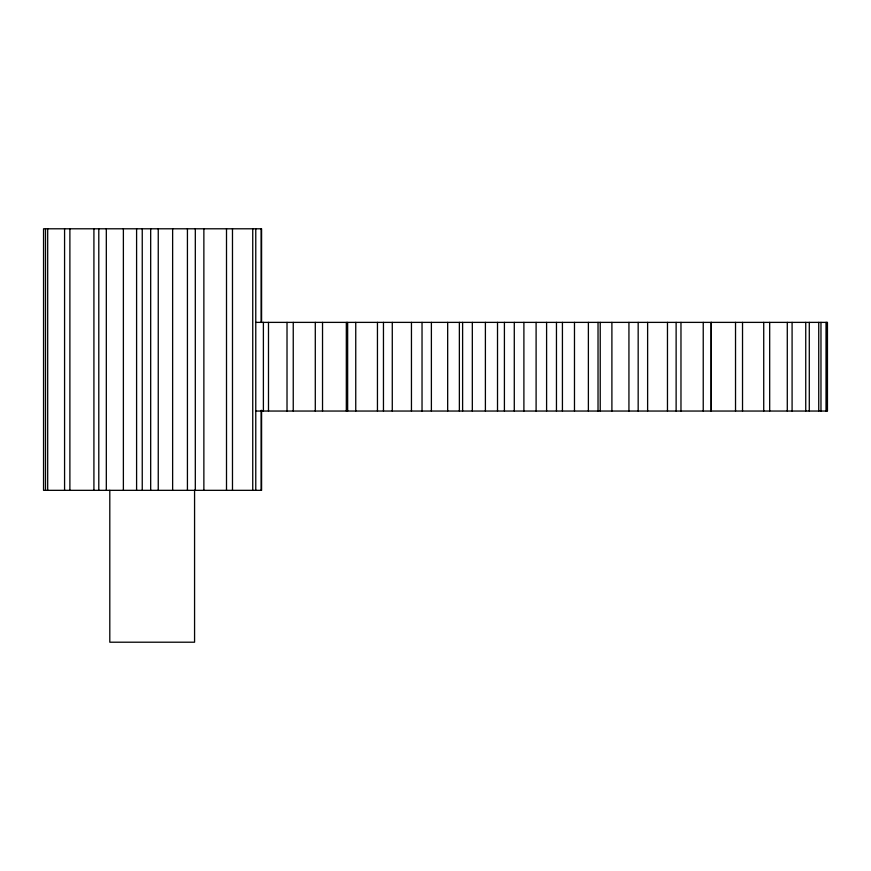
<?xml version="1.0" encoding="UTF-8"?>
<svg xmlns="http://www.w3.org/2000/svg" width="871" height="871" viewBox="0 0 871 871"><rect width="100%" height="100%" fill="white"/><g stroke="black" fill="none" stroke-linecap="round" stroke-linejoin="round"><path stroke-width="1.31" d="M256.03 322.379L827.45 322.379L827.45 411.047L256.03 411.047M826.884 322.379L826.884 411.047M826.024 322.379L826.024 411.047M820.972 322.379L820.972 411.047M818.74 322.379L818.74 411.047M809.29 322.379L809.29 411.047M805.74 322.379L805.74 411.047M792.087 322.379L792.087 411.047M787.286 322.379L787.286 411.047M769.681 322.379L769.681 411.047M763.725 322.379L763.725 411.047M742.528 322.379L742.528 411.047M735.527 322.379L735.527 411.047M711.28 322.379L711.28 411.047M711.128 322.379L711.128 411.047M703.235 322.379L703.235 411.047M680.97 322.379L680.97 411.047M676.125 322.379L676.125 411.047M667.469 322.379L667.469 411.047M647.621 322.379L647.621 411.047M638.171 322.379L638.171 411.047M628.938 322.379L628.938 411.047M611.899 322.379L611.899 411.047M600.228 322.379L600.228 411.047M598.029 322.379L598.029 411.047M588.382 322.379L588.382 411.047M574.479 322.379L574.479 411.047M562.426 322.379L562.426 411.047M556.46 322.379L556.46 411.047M546.596 322.379L546.596 411.047M536.101 322.379L536.101 411.047M523.896 322.379L523.896 411.047M514.282 322.379L514.282 411.047M504.407 322.379L504.407 411.047M497.515 322.379L497.515 411.047M485.397 322.379L485.397 411.047M472.322 322.379L472.322 411.047M462.61 322.379L462.61 411.047M459.365 322.379L459.365 411.047M447.672 322.379L447.672 411.047M431.385 322.379L431.385 411.047M422.032 322.379L422.032 411.047M411.45 322.379L411.45 411.047M392.277 322.379L392.277 411.047M383.458 322.379L383.458 411.047M377.448 322.379L377.448 411.047M355.749 322.379L355.749 411.047M347.649 322.379L347.649 411.047M346.32 322.379L346.32 411.047M322.531 322.379L322.531 411.047M315.291 322.379L315.291 411.047M293.244 322.379L293.244 411.047M287.016 322.379L287.016 411.047M268.486 322.379L268.486 411.047M263.39 322.379L263.39 411.047M261.583 322.292L261.583 228.79L43.55 228.79L43.55 490.329L261.583 490.329L261.583 410.383M261.148 228.79L261.148 322.292M261.148 410.383L261.148 490.329M255.769 228.79L255.769 490.329M252.742 228.79L252.742 490.329M232.481 228.79L232.481 490.329M226.504 228.79L226.504 490.329M203.868 228.79L203.868 490.329M195.311 228.79L195.311 490.329M194.571 490.329L194.571 642.21L109.8 642.21L109.8 490.329M187.428 228.79L187.428 490.329M172.632 228.79L172.632 490.329M158.25 228.79L158.25 490.329M150.683 228.79L150.683 490.329M142.245 228.79L142.245 490.329M136.595 228.79L136.595 490.329M123.377 228.79L123.377 490.329M106.316 228.79L106.316 490.329M98.793 228.79L98.793 490.329M93.916 228.79L93.916 490.329M69.887 228.79L69.887 490.329M64.574 228.79L64.574 490.329M47.687 228.79L47.687 490.329M45.499 228.79L45.499 490.329"/></g></svg>
